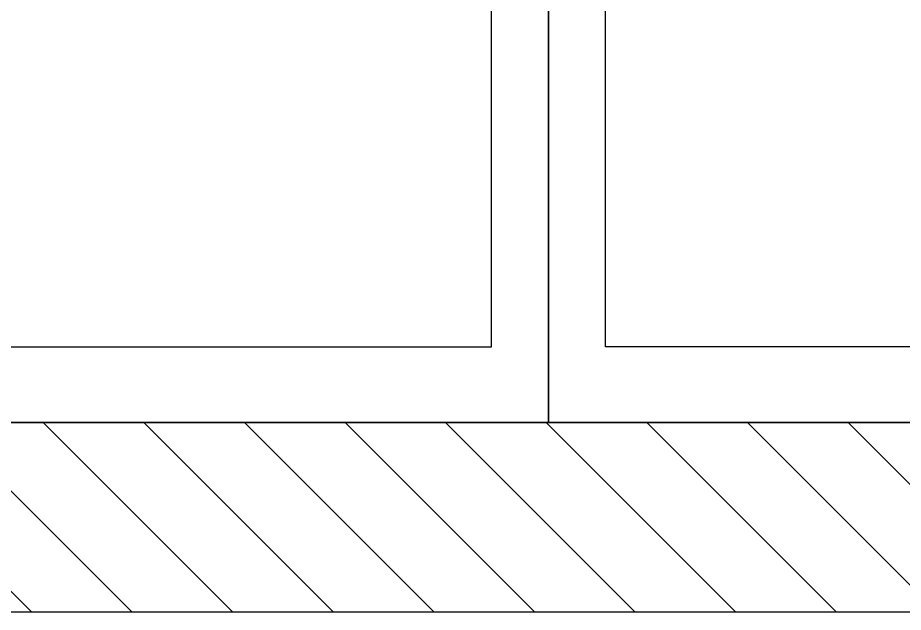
# Model space of a CAD drawing. Header units: millimetres. Extents: x 330554 to 656471, y 11007 to 130943.
# Drawn here: x 420780.3 to 421247.2, y 93530.7 to 93844.2 of the extents above; entities that cross this region are included whole.
import ezdxf

# ---------------------------------------------------------------- set-up
doc = ezdxf.new("R2010")
doc.units = ezdxf.units.MM
doc.header["$LTSCALE"] = 6
doc.layers.add('thước đo', color=3, linetype='Continuous')
doc.layers.add('đèn báo pha', color=10, linetype='Continuous')

msp = doc.modelspace()

# ---------------------------------------------------------------- hatches: boundary and pattern name
at = {"layer": 'thước đo', "linetype": 'ByBlock', "ltscale": 8}
h = msp.add_hatch(dxfattribs=at)
h.set_pattern_fill('ANSI31', color=0, scale=300, style=0)
h.set_pattern_definition([(135, (675726.138, 92408.185), (26.5165043, 26.5165043), [])])
h.paths.add_polyline_path([(421860.138, 93530.685), (420260.138, 93530.685), (420260.138, 93630.685), (421860.138, 93630.685)])

# ---------------------------------------------------------------- linework, layer by layer
at = {"layer": 'thước đo', "color": 7, "lineweight": 18, "ltscale": 8}
for p, q in [((421030.138, 95190.685), (421030.138, 93670.685)), ((421090.138, 95190.685), (421090.138, 93670.685))]:
    msp.add_line(p, q, dxfattribs=at)
at = {"layer": 'thước đo', "color": 0, "linetype": 'ByBlock', "ltscale": 8}
for points in [[(421860.138, 93630.685), (420260.138, 93630.685), (420260.138, 95230.685), (421860.138, 95230.685)], [(421060.138, 93630.685), (420260.138, 93630.685), (420260.138, 95230.685), (421060.138, 95230.685)], [(421860.138, 93630.685), (421060.138, 93630.685), (421060.138, 95230.685), (421860.138, 95230.685)], [(421860.138, 93530.685), (420260.138, 93530.685), (420260.138, 93630.685), (421860.138, 93630.685)]]:
    msp.add_lwpolyline(points, close=True, dxfattribs=at)
at = {"layer": 'đèn báo pha', "color": 1, "ltscale": 8}
for points in [[(420300.138, 93670.685), (421030.138, 93670.685), (421030.138, 95190.685), (420300.138, 95190.685)], [(421090.138, 95190.685), (421820.138, 95190.685), (421820.138, 93670.685), (421090.138, 93670.685)]]:
    msp.add_lwpolyline(points, close=True, dxfattribs=at)

doc.saveas('drawing.dxf')
